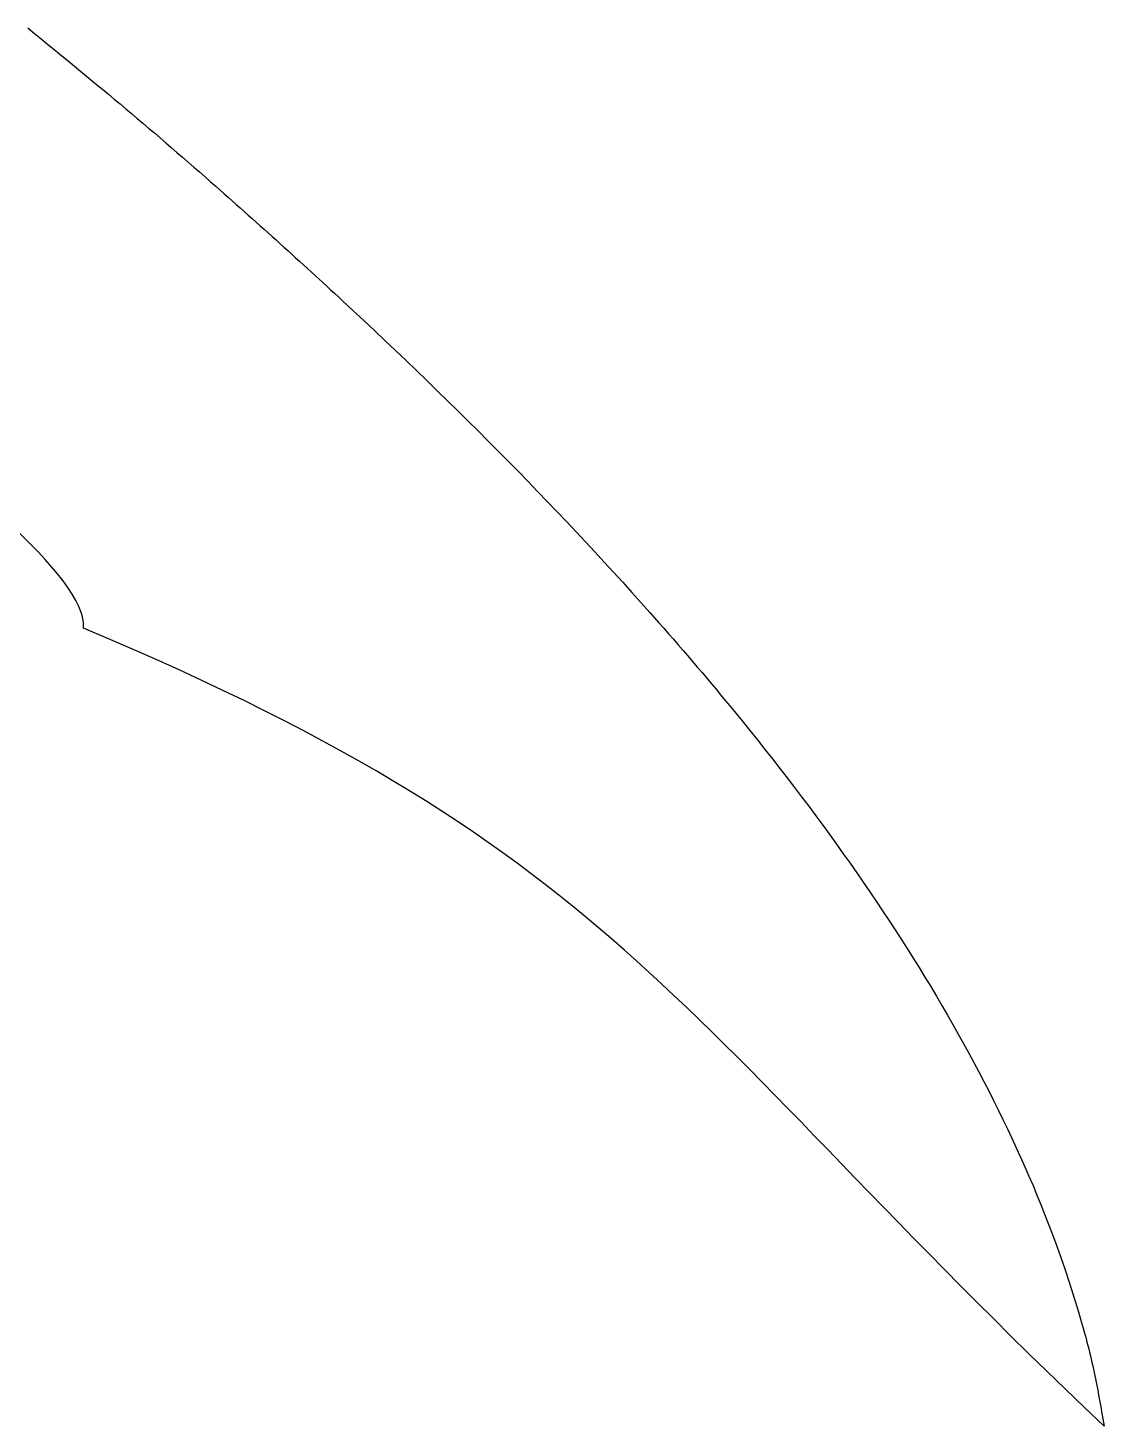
# Model space of a CAD drawing. Extents: x -13345 to 10098, y -1643 to 9113.
# Drawn here: x -8292.6256 to -8292.3158, y 124.6562 to 125.0586 of the extents above; entities that cross this region are included whole.
import ezdxf

# ---------------------------------------------------------------- set-up
doc = ezdxf.new("R2010")
doc.units = 0
doc.header["$LTSCALE"] = 192
doc.header["$MEASUREMENT"] = 0
doc.layers.get('0').update_dxf_attribs({"linetype": 'CONTINUOUS'})
doc.layers.add('UTILITIES-PLUMB', color=2, linetype='CONTINUOUS')

# ---------------------------------------------------------------- blocks, each defined once
blk = doc.blocks.new('DrinkingFountain')
for points, knots in [([(-14.7632, -10.88032), (-14.70214, -10.93808), (-14.66746, -10.97928), (-14.62865, -11.01414), (-14.58985, -11.049), (-14.54691, -11.07753), (-14.46937, -11.10995)], [0, 0, 0, 0, 0.5, 0.5, 0.5, 1, 1, 1, 1]), ([(-14.4534, -11.28271), (-14.46363, -11.27431), (-14.47265, -11.26695), (-14.48159, -11.25944), (-14.49036, -11.25207), (-14.49904, -11.24456), (-14.50759, -11.23704), (-14.51997, -11.22615), (-14.53207, -11.21524), (-14.54386, -11.2043), (-14.57701, -11.17355), (-14.6077, -11.14259), (-14.63505, -11.11154), (-14.64255, -11.10302), (-14.64979, -11.0945), (-14.65677, -11.08598), (-14.70442, -11.02778), (-14.73953, -10.96935), (-14.75634, -10.91144), (-14.75788, -10.90612), (-14.75927, -10.90081), (-14.76036, -10.89574), (-14.76143, -10.89074), (-14.76221, -10.88598), (-14.7632, -10.88032)], [0, 0, 0, 0, 0.057752, 0.057752, 0.057752, 0.114424, 0.114424, 0.114424, 0.196412, 0.196412, 0.196412, 0.426866, 0.426866, 0.426866, 0.490042, 0.490042, 0.490042, 0.92136, 0.92136, 0.92136, 0.960968, 0.960968, 0.960968, 1, 1, 1, 1]), ([(-14.46937, -11.10995), (-14.46943, -11.11064), (-14.46941, -11.11136), (-14.46931, -11.11211), (-14.4692, -11.11287), (-14.46901, -11.11366), (-14.46874, -11.11447), (-14.46581, -11.12331), (-14.4536, -11.13516), (-14.4395, -11.14805), (-14.43744, -11.14994), (-14.43533, -11.15185), (-14.433, -11.15391), (-14.42449, -11.16143), (-14.41297, -11.17095), (-14.40404, -11.17824), (-14.40086, -11.18084), (-14.39801, -11.18315), (-14.39519, -11.18542), (-14.39325, -11.18698), (-14.39132, -11.18853), (-14.38932, -11.19014), (-14.38728, -11.19177), (-14.38516, -11.19347), (-14.38286, -11.19531)], [0, 0, 0, 0, 0.039032, 0.039032, 0.039032, 0.07864, 0.07864, 0.07864, 0.509958, 0.509958, 0.509958, 0.573134, 0.573134, 0.573134, 0.803588, 0.803588, 0.803588, 0.885576, 0.885576, 0.885576, 0.942248, 0.942248, 0.942248, 1, 1, 1, 1])]:
    blk.add_open_spline(points, degree=3, knots=knots)

msp = doc.modelspace()

# ---------------------------------------------------------------- block references
at = {"layer": 'UTILITIES-PLUMB', "rotation": 180}
msp.add_blockref('DrinkingFountain', (-8307.07895, 113.77587), dxfattribs=at)

doc.saveas('drawing.dxf')
